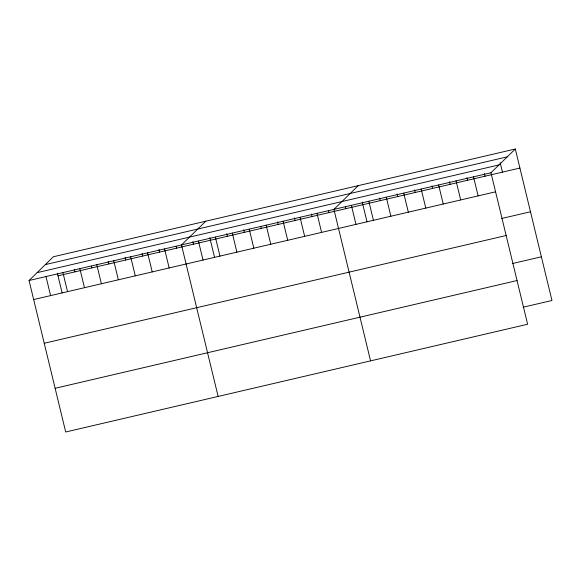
<?xml version="1.0" encoding="UTF-8"?>
<svg xmlns="http://www.w3.org/2000/svg" width="581" height="581" viewBox="0 0 581 581"><rect width="100%" height="100%" fill="white"/><g stroke="black" fill="none" stroke-linecap="round" stroke-linejoin="round"><path stroke-width="0.87" d="M515.303 149.005L490.967 172.753L527.621 324.242L65.697 431.995L29.05 280.507L53.379 256.758L515.303 149.005L551.95 300.493L523.154 307.211M205.819 221.201L181.483 244.95L218.129 396.438M358.252 185.644L333.915 209.392L370.562 360.881M45.354 264.595L507.271 156.841M37.082 272.671L498.999 164.917M29.05 280.507L490.967 172.753M57.991 275.815L519.908 168.062M33.662 299.556L495.578 191.81M501.693 218.478L530.482 211.767M44.236 343.262L506.153 235.516M512.587 263.505L541.376 256.795M55.13 388.29L517.046 280.543M500.154 162.607L502.463 172.129M484.38 173.603L485.012 176.203M473.515 176.827L478.127 195.877M466.928 177.677L467.56 180.27M456.07 180.894L460.675 199.951M449.483 181.744L450.108 184.344M438.619 184.969L443.23 204.018M432.032 185.818L432.656 188.411M421.167 189.036L425.779 208.092M414.58 189.885L415.212 192.485M403.715 193.11L408.327 212.159M397.128 193.96L397.76 196.552M386.263 197.177L390.875 216.234M379.683 198.027L380.308 200.627M368.819 201.251L373.423 220.301M362.232 202.101L367.003 221.833M351.367 205.318L355.979 224.375M345.506 206.916L345.92 208.644M328.563 210.867L328.984 212.595M316.979 213.343L321.591 232.393M311.416 213.953L312.048 216.546M300.043 217.294L304.655 236.344M294.48 217.904L295.112 220.497M283.107 221.245L287.711 240.294M277.544 221.855L278.176 224.448M266.171 225.196L270.775 244.245M260.818 226.67L261.239 228.398M249.234 229.146L253.839 248.196M243.671 229.756L244.303 232.356M232.291 233.097L236.903 252.147M226.735 233.707L227.36 236.307M215.355 237.048L219.967 256.098M209.799 237.658L214.571 257.39M198.419 240.999L203.03 260.048M192.863 241.609L193.488 244.209M176.13 246.424L176.551 248.16M164.546 248.9L169.158 267.95M158.983 249.51L159.615 252.11M147.61 252.851L152.222 271.901M142.047 253.461L142.679 256.061M130.674 256.802L135.279 275.852M125.111 257.412L125.743 260.012M113.738 260.753L118.342 279.802M108.175 261.363L108.807 263.963M96.795 264.704L101.406 283.753M91.449 266.178L91.863 267.914M79.858 268.654L84.47 287.704M74.303 269.264L74.927 271.864M62.922 272.605L67.534 291.655M57.366 273.215L62.138 292.947M45.986 276.556L50.598 295.606"/></g></svg>
